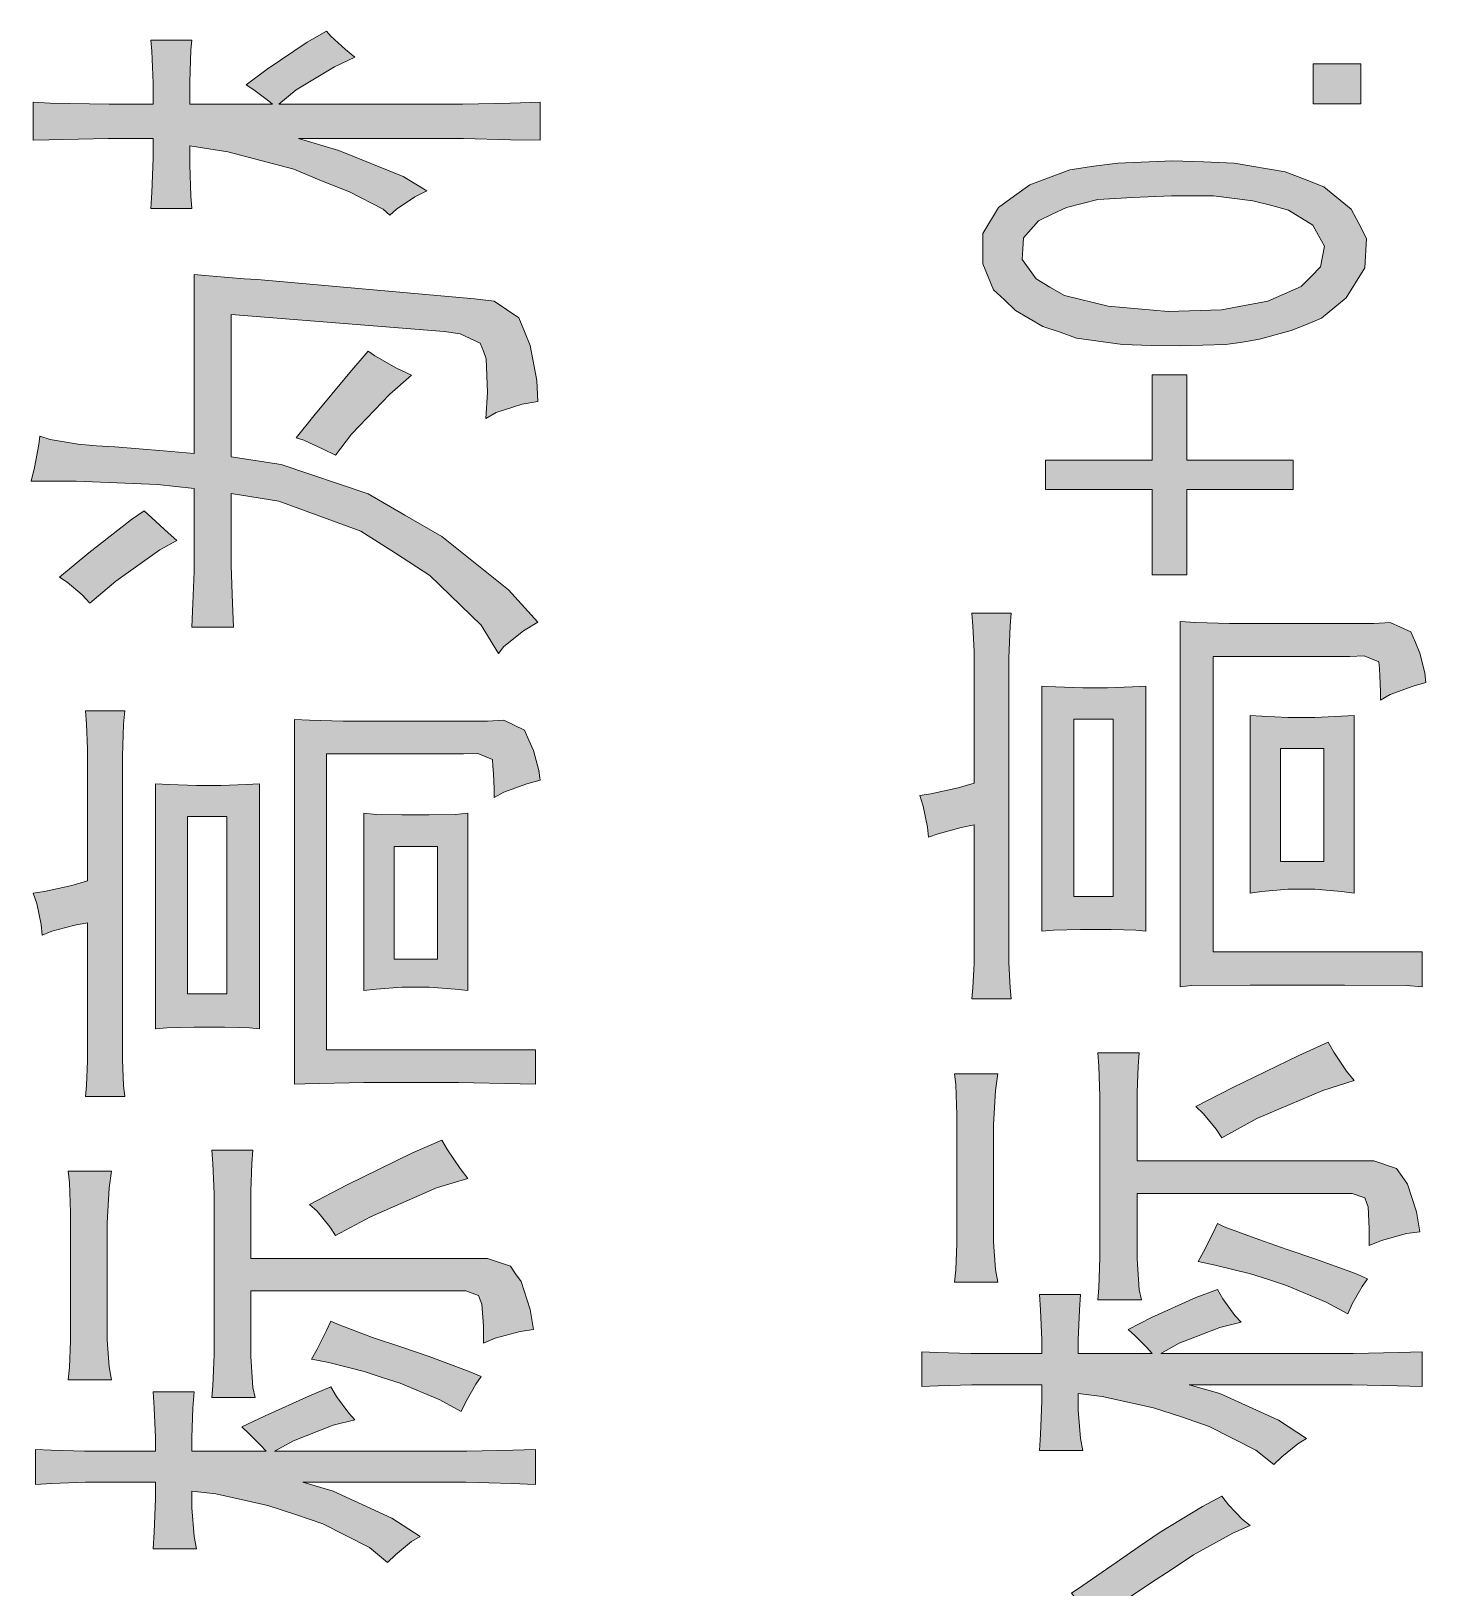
# Model space of a CAD drawing. Header units: millimetres. Extents: x 388 to 64525, y 87 to 607.
# Drawn here: x 64445.73 to 64454.75, y 539.06 to 549.12 of the extents above; entities that cross this region are included whole.
import ezdxf

# ---------------------------------------------------------------- set-up
doc = ezdxf.new("R2010")
doc.units = ezdxf.units.MM

msp = doc.modelspace()

# ---------------------------------------------------------------- hatches: boundary and pattern name
h = msp.add_hatch(color=0)
h.dxf.hatch_style = 2
h.paths.add_polyline_path([(64446.521, 548.424), (64446.231, 548.424), (64445.848, 548.416), (64445.747, 548.413), (64445.747, 548.66), (64445.855, 548.653), (64446.238, 548.646), (64446.521, 548.646), (64446.521, 548.782), (64446.514, 548.99), (64446.507, 549.061), (64446.772, 549.061), (64446.765, 548.997), (64446.758, 548.789), (64446.758, 548.646), (64447.292, 548.646), (64447.259, 548.674), (64447.173, 548.739), (64447.123, 548.771), (64447.259, 548.872), (64447.517, 549.047), (64447.643, 549.119), (64447.671, 549.087), (64447.765, 549.001), (64447.825, 548.95), (64447.693, 548.889), (64447.446, 548.739), (64447.335, 548.646), (64448.402, 548.646), (64448.521, 548.646), (64448.832, 548.653), (64449.022, 548.66), (64449.022, 548.413), (64448.832, 548.416), (64448.528, 548.424), (64448.417, 548.424), (64447.46, 548.424), (64447.722, 548.348), (64448.137, 548.18), (64448.291, 548.087), (64448.212, 548.047), (64448.094, 547.969), (64448.051, 547.929), (64448.008, 547.969), (64447.79, 548.08), (64447.61, 548.151), (64447.431, 548.227), (64447.005, 548.338), (64446.758, 548.377), (64446.758, 548.255), (64446.765, 548.051), (64446.772, 547.972), (64446.507, 547.972), (64446.514, 548.076), (64446.521, 548.298)])
h = msp.add_hatch(color=0)
h.dxf.hatch_style = 2
h.paths.add_polyline_path([(64454.328, 548.907), (64454.328, 548.649), (64454.02, 548.649), (64454.02, 548.907)])
h = msp.add_hatch(color=0)
h.paths.add_polyline_path([(64452.974, 547.087), (64452.788, 547.094), (64452.49, 547.134), (64452.383, 547.173), (64452.272, 547.209), (64452.096, 547.313), (64452.025, 547.381), (64451.953, 547.446), (64451.885, 547.614), (64451.885, 547.711), (64451.885, 547.811), (64451.985, 547.979), (64452.089, 548.055), (64452.189, 548.126), (64452.447, 548.223), (64452.602, 548.245), (64452.756, 548.266), (64453.11, 548.28), (64453.311, 548.273), (64453.508, 548.266), (64453.838, 548.209), (64453.963, 548.162), (64454.088, 548.112), (64454.264, 547.969), (64454.314, 547.875), (64454.364, 547.779), (64454.354, 547.589), (64454.293, 547.492), (64454.232, 547.395), (64454.074, 547.263), (64453.977, 547.223), (64453.877, 547.184), (64453.673, 547.127), (64453.562, 547.109), (64453.454, 547.094), (64453.157, 547.084)])
h.paths.add_polyline_path([(64452.888, 547.324), (64453.082, 547.306), (64453.426, 547.317), (64453.576, 547.345), (64453.727, 547.374), (64453.942, 547.467), (64454.006, 547.532), (64454.067, 547.596), (64454.092, 547.729), (64454.053, 547.797), (64454.017, 547.865), (64453.859, 547.961), (64453.744, 547.994), (64453.63, 548.022), (64453.375, 548.055), (64453.239, 548.055), (64453.103, 548.055), (64452.852, 548.044), (64452.741, 548.037), (64452.627, 548.03), (64452.426, 547.979), (64452.333, 547.936), (64452.243, 547.893), (64452.146, 547.782), (64452.143, 547.711), (64452.139, 547.643), (64452.229, 547.517), (64452.318, 547.463), (64452.412, 547.41), (64452.695, 547.342)])
h = msp.add_hatch(color=0)
h.dxf.hatch_style = 2
h.paths.add_polyline_path([(64445.79, 546.5), (64445.855, 546.478), (64446.038, 546.449), (64446.156, 546.439), (64446.274, 546.432), (64446.589, 546.406), (64446.786, 546.389), (64446.786, 547.546), (64446.908, 547.535), (64447.109, 547.517), (64447.195, 547.514), (64448.599, 547.388), (64448.725, 547.374), (64448.886, 547.266), (64448.922, 547.177), (64448.958, 547.087), (64449.001, 546.861), (64449.008, 546.725), (64448.907, 546.707), (64448.739, 546.654), (64448.671, 546.614), (64448.682, 546.783), (64448.675, 547.001), (64448.657, 547.051), (64448.635, 547.102), (64448.506, 547.162), (64448.402, 547.177), (64447.026, 547.288), (64447.026, 546.367), (64447.349, 546.317), (64447.911, 546.127), (64448.148, 545.991), (64448.388, 545.851), (64448.818, 545.507), (64449.008, 545.299), (64448.915, 545.242), (64448.789, 545.142), (64448.753, 545.095), (64448.642, 545.278), (64448.309, 545.6), (64448.087, 545.744), (64447.865, 545.887), (64447.335, 546.08), (64447.026, 546.131), (64447.026, 545.762), (64447.026, 545.665), (64447.034, 545.418), (64447.041, 545.267), (64446.772, 545.267), (64446.779, 545.418), (64446.786, 545.625), (64446.786, 545.683), (64446.786, 546.163), (64446.55, 546.188), (64446.023, 546.209), (64445.733, 546.209), (64445.754, 546.299), (64445.783, 546.446)])
h = msp.add_hatch(color=0)
h.dxf.hatch_style = 2
h.paths.add_polyline_path([(64447.446, 546.489), (64447.56, 546.632), (64447.793, 546.912), (64447.911, 547.051), (64447.954, 547.019), (64448.094, 546.94), (64448.191, 546.894), (64448.051, 546.772), (64447.804, 546.514), (64447.7, 546.378), (64447.621, 546.417), (64447.496, 546.475)])
h = msp.add_hatch(color=0)
h.dxf.hatch_style = 2
h.paths.add_polyline_path([(64453.203, 546.897), (64453.203, 546.346), (64453.891, 546.346), (64453.891, 546.156), (64453.203, 546.156), (64453.203, 545.604), (64452.978, 545.604), (64452.978, 546.156), (64452.29, 546.156), (64452.29, 546.346), (64452.978, 546.346), (64452.978, 546.897)])
h = msp.add_hatch(color=0)
h.dxf.hatch_style = 2
h.paths.add_polyline_path([(64446.113, 545.421), (64446.063, 545.475), (64445.966, 545.557), (64445.916, 545.59), (64446.106, 545.747), (64446.382, 545.962), (64446.464, 546.019), (64446.514, 545.973), (64446.618, 545.876), (64446.675, 545.826), (64446.564, 545.765), (64446.281, 545.564)])
h = msp.add_hatch(color=0)
h.dxf.hatch_style = 2
h.paths.add_polyline_path([(64451.813, 542.863), (64451.82, 542.935), (64451.828, 543.092), (64451.828, 543.178), (64451.828, 543.988), (64451.745, 543.97), (64451.595, 543.931), (64451.534, 543.909), (64451.527, 543.974), (64451.498, 544.11), (64451.476, 544.178), (64451.548, 544.189), (64451.724, 544.228), (64451.828, 544.257), (64451.828, 545.031), (64451.828, 545.109), (64451.82, 545.274), (64451.813, 545.357), (64452.068, 545.357), (64452.06, 545.274), (64452.053, 545.066), (64452.053, 544.941), (64452.053, 543.189), (64452.053, 543.099), (64452.06, 542.935), (64452.068, 542.863)])
h = msp.add_hatch(color=0)
h.dxf.hatch_style = 2
h.paths.add_polyline_path([(64454.411, 545.289), (64454.518, 545.296), (64454.651, 545.235), (64454.68, 545.167), (64454.708, 545.099), (64454.741, 544.97), (64454.748, 544.909), (64454.665, 544.884), (64454.518, 544.83), (64454.454, 544.794), (64454.454, 544.851), (64454.45, 544.952), (64454.447, 544.998), (64454.443, 545.041), (64454.35, 545.081), (64454.257, 545.077), (64453.372, 545.077), (64453.372, 543.167), (64454.723, 543.167), (64454.723, 542.942), (64454.622, 542.949), (64454.221, 542.952), (64453.92, 542.952), (64453.612, 542.952), (64453.232, 542.949), (64453.16, 542.942), (64453.16, 545.303), (64453.261, 545.296), (64453.479, 545.289), (64453.598, 545.289)])
h = msp.add_hatch(color=0)
h.paths.add_polyline_path([(64452.265, 544.884), (64452.354, 544.88), (64452.53, 544.873), (64452.616, 544.873), (64452.691, 544.873), (64452.852, 544.88), (64452.938, 544.884), (64452.938, 543.3), (64452.874, 543.307), (64452.713, 543.311), (64452.616, 543.311), (64452.516, 543.311), (64452.34, 543.307), (64452.265, 543.3)])
h.paths.add_polyline_path([(64452.727, 544.672), (64452.473, 544.672), (64452.473, 543.526), (64452.727, 543.526)])
h = msp.add_hatch(color=0)
h.dxf.hatch_style = 2
h.paths.add_polyline_path([(64446.084, 542.232), (64446.091, 542.304), (64446.098, 542.462), (64446.098, 542.548), (64446.098, 543.354), (64446.016, 543.339), (64445.866, 543.3), (64445.805, 543.275), (64445.797, 543.343), (64445.769, 543.479), (64445.747, 543.547), (64445.819, 543.558), (64445.995, 543.597), (64446.098, 543.626), (64446.098, 544.4), (64446.098, 544.479), (64446.091, 544.64), (64446.084, 544.726), (64446.339, 544.726), (64446.331, 544.64), (64446.324, 544.432), (64446.324, 544.31), (64446.324, 542.558), (64446.324, 542.469), (64446.331, 542.304), (64446.339, 542.232)])
h = msp.add_hatch(color=0)
h.dxf.hatch_style = 2
h.paths.add_polyline_path([(64448.682, 544.658), (64448.789, 544.665), (64448.922, 544.601), (64448.95, 544.536), (64448.979, 544.468), (64449.015, 544.339), (64449.022, 544.278), (64448.936, 544.253), (64448.789, 544.199), (64448.725, 544.164), (64448.725, 544.221), (64448.721, 544.321), (64448.718, 544.368), (64448.714, 544.411), (64448.621, 544.45), (64448.528, 544.447), (64447.643, 544.447), (64447.643, 542.533), (64448.993, 542.533), (64448.993, 542.311), (64448.893, 542.315), (64448.495, 542.322), (64448.191, 542.322), (64447.883, 542.322), (64447.503, 542.315), (64447.435, 542.311), (64447.435, 544.669), (64447.532, 544.665), (64447.75, 544.658), (64447.868, 544.658)])
h = msp.add_hatch(color=0)
h.paths.add_polyline_path([(64453.612, 544.694), (64453.687, 544.69), (64453.856, 544.683), (64453.949, 544.683), (64454.031, 544.683), (64454.203, 544.69), (64454.285, 544.694), (64454.285, 543.547), (64454.203, 543.558), (64454.031, 543.572), (64453.949, 543.572), (64453.856, 543.572), (64453.687, 543.558), (64453.612, 543.547)])
h.paths.add_polyline_path([(64454.088, 544.482), (64453.809, 544.482), (64453.809, 543.751), (64454.088, 543.751)])
h = msp.add_hatch(color=0)
h.paths.add_polyline_path([(64446.536, 544.253), (64446.625, 544.25), (64446.801, 544.242), (64446.887, 544.242), (64446.962, 544.242), (64447.123, 544.25), (64447.209, 544.253), (64447.209, 542.669), (64447.145, 542.677), (64446.983, 542.68), (64446.887, 542.68), (64446.786, 542.68), (64446.611, 542.677), (64446.536, 542.669)])
h.paths.add_polyline_path([(64446.998, 544.042), (64446.743, 544.042), (64446.743, 542.895), (64446.998, 542.895)])
h = msp.add_hatch(color=0)
h.paths.add_polyline_path([(64447.883, 544.063), (64447.962, 544.056), (64448.13, 544.052), (64448.22, 544.052), (64448.306, 544.052), (64448.474, 544.056), (64448.556, 544.063), (64448.556, 542.917), (64448.474, 542.927), (64448.306, 542.938), (64448.22, 542.938), (64448.13, 542.938), (64447.962, 542.927), (64447.883, 542.917)])
h.paths.add_polyline_path([(64448.359, 543.848), (64448.08, 543.848), (64448.08, 543.121), (64448.359, 543.121)])
h = msp.add_hatch(color=0)
h.dxf.hatch_style = 2
h.paths.add_polyline_path([(64453.261, 542.168), (64453.501, 542.29), (64453.927, 542.497), (64454.117, 542.583), (64454.153, 542.519), (64454.235, 542.397), (64454.285, 542.336), (64454.081, 542.272), (64453.655, 542.089), (64453.429, 541.964), (64453.393, 542.021), (64453.311, 542.121)])
h = msp.add_hatch(color=0)
h.dxf.hatch_style = 2
h.paths.add_polyline_path([(64452.641, 542.121), (64452.641, 542.232), (64452.634, 542.429), (64452.627, 542.515), (64452.895, 542.515), (64452.888, 542.429), (64452.881, 542.257), (64452.881, 542.168), (64452.881, 541.817), (64454.3, 541.817), (64454.411, 541.817), (64454.558, 541.767), (64454.594, 541.716), (64454.629, 541.666), (64454.687, 541.487), (64454.708, 541.358), (64454.622, 541.347), (64454.461, 541.301), (64454.382, 541.268), (64454.382, 541.38), (64454.375, 541.519), (64454.364, 541.548), (64454.354, 541.577), (64454.271, 541.605), (64454.203, 541.605), (64452.881, 541.605), (64452.881, 541.322), (64452.881, 541.183), (64452.895, 540.982), (64452.91, 540.917), (64452.627, 540.917), (64452.634, 540.993), (64452.641, 541.193), (64452.641, 541.322)])
h = msp.add_hatch(color=0)
h.dxf.hatch_style = 2
h.paths.add_polyline_path([(64451.717, 541.999), (64451.717, 542.114), (64451.709, 542.308), (64451.702, 542.379), (64451.982, 542.379), (64451.967, 542.272), (64451.953, 542.05), (64451.953, 541.931), (64451.953, 541.38), (64451.953, 541.29), (64451.967, 541.114), (64451.982, 541.032), (64451.702, 541.032), (64451.709, 541.111), (64451.717, 541.283), (64451.717, 541.38)])
h = msp.add_hatch(color=0)
h.dxf.hatch_style = 2
h.paths.add_polyline_path([(64446.915, 541.491), (64446.915, 541.602), (64446.908, 541.799), (64446.901, 541.885), (64447.166, 541.885), (64447.159, 541.799), (64447.152, 541.623), (64447.152, 541.534), (64447.152, 541.186), (64448.571, 541.186), (64448.682, 541.186), (64448.832, 541.136), (64448.864, 541.086), (64448.9, 541.036), (64448.958, 540.856), (64448.979, 540.727), (64448.893, 540.713), (64448.732, 540.67), (64448.657, 540.638), (64448.657, 540.749), (64448.646, 540.889), (64448.635, 540.917), (64448.624, 540.946), (64448.542, 540.975), (64448.474, 540.975), (64447.152, 540.975), (64447.152, 540.692), (64447.152, 540.552), (64447.166, 540.351), (64447.18, 540.287), (64446.901, 540.287), (64446.908, 540.362), (64446.915, 540.563), (64446.915, 540.692)])
h = msp.add_hatch(color=0)
h.dxf.hatch_style = 2
h.paths.add_polyline_path([(64447.532, 541.534), (64447.772, 541.659), (64448.198, 541.867), (64448.388, 541.949), (64448.424, 541.888), (64448.506, 541.767), (64448.556, 541.702), (64448.352, 541.641), (64447.926, 541.455), (64447.7, 541.333), (64447.664, 541.39), (64447.582, 541.491)])
h = msp.add_hatch(color=0)
h.dxf.hatch_style = 2
h.paths.add_polyline_path([(64445.987, 541.365), (64445.987, 541.483), (64445.98, 541.677), (64445.973, 541.749), (64446.253, 541.749), (64446.238, 541.641), (64446.224, 541.415), (64446.224, 541.301), (64446.224, 540.749), (64446.224, 540.659), (64446.238, 540.484), (64446.253, 540.401), (64445.973, 540.401), (64445.98, 540.48), (64445.987, 540.652), (64445.987, 540.749)])
h = msp.add_hatch(color=0)
h.dxf.hatch_style = 2
h.paths.add_polyline_path([(64453.401, 541.412), (64453.444, 541.39), (64453.669, 541.308), (64453.852, 541.243), (64454.031, 541.183), (64454.293, 541.089), (64454.371, 541.054), (64454.336, 541.003), (64454.271, 540.892), (64454.243, 540.828), (64454.103, 540.903), (64453.848, 541.011), (64453.73, 541.05), (64453.615, 541.086), (64453.386, 541.143), (64453.275, 541.165), (64453.311, 541.229), (64453.372, 541.351)])
h = msp.add_hatch(color=0)
h.dxf.hatch_style = 2
h.paths.add_polyline_path([(64451.924, 540.369), (64451.813, 540.369), (64451.595, 540.362), (64451.491, 540.358), (64451.491, 540.581), (64451.588, 540.577), (64451.806, 540.57), (64451.924, 540.57), (64452.265, 540.57), (64452.265, 540.659), (64452.258, 540.853), (64452.25, 540.953), (64452.516, 540.953), (64452.508, 540.853), (64452.501, 540.659), (64452.501, 540.57), (64452.978, 540.57), (64452.945, 540.609), (64452.867, 540.688), (64452.824, 540.727), (64452.974, 540.803), (64453.261, 540.932), (64453.401, 540.985), (64453.436, 540.925), (64453.512, 540.817), (64453.555, 540.774), (64453.415, 540.738), (64453.153, 540.638), (64453.035, 540.57), (64454.131, 540.57), (64454.278, 540.57), (64454.572, 540.577), (64454.723, 540.581), (64454.723, 540.358), (64454.565, 540.362), (64454.271, 540.369), (64454.131, 540.369), (64453.218, 540.369), (64453.415, 540.312), (64453.795, 540.14), (64453.977, 540.022), (64453.92, 539.986), (64453.816, 539.903), (64453.766, 539.853), (64453.648, 539.946), (64453.347, 540.1), (64453.168, 540.161), (64452.988, 540.219), (64452.655, 540.294), (64452.501, 540.312), (64452.501, 540.204), (64452.516, 540.022), (64452.53, 539.943), (64452.25, 539.943), (64452.258, 540.047), (64452.265, 540.262), (64452.265, 540.369)])
h = msp.add_hatch(color=0)
h.dxf.hatch_style = 2
h.paths.add_polyline_path([(64447.671, 540.781), (64447.714, 540.76), (64447.94, 540.674), (64448.123, 540.613), (64448.306, 540.552), (64448.564, 540.455), (64448.642, 540.423), (64448.607, 540.373), (64448.542, 540.258), (64448.513, 540.197), (64448.374, 540.272), (64448.119, 540.38), (64448.001, 540.416), (64447.886, 540.455), (64447.657, 540.512), (64447.546, 540.534), (64447.582, 540.598), (64447.643, 540.72)])
h = msp.add_hatch(color=0)
h.dxf.hatch_style = 2
h.paths.add_polyline_path([(64446.199, 539.739), (64446.084, 539.739), (64445.866, 539.731), (64445.762, 539.724), (64445.762, 539.95), (64445.862, 539.946), (64446.077, 539.939), (64446.199, 539.939), (64446.536, 539.939), (64446.536, 540.029), (64446.528, 540.219), (64446.521, 540.323), (64446.786, 540.323), (64446.779, 540.219), (64446.772, 540.029), (64446.772, 539.939), (64447.252, 539.939), (64447.216, 539.979), (64447.138, 540.057), (64447.095, 540.097), (64447.245, 540.169), (64447.532, 540.298), (64447.671, 540.355), (64447.707, 540.294), (64447.786, 540.186), (64447.825, 540.143), (64447.686, 540.108), (64447.428, 540.007), (64447.306, 539.939), (64448.402, 539.939), (64448.549, 539.939), (64448.847, 539.946), (64448.993, 539.95), (64448.993, 539.724), (64448.839, 539.731), (64448.542, 539.739), (64448.402, 539.739), (64447.489, 539.739), (64447.686, 539.681), (64448.065, 539.506), (64448.248, 539.387), (64448.191, 539.355), (64448.087, 539.269), (64448.037, 539.219), (64447.919, 539.316), (64447.618, 539.47), (64447.442, 539.531), (64447.263, 539.588), (64446.926, 539.663), (64446.772, 539.681), (64446.772, 539.574), (64446.786, 539.387), (64446.801, 539.309), (64446.521, 539.309), (64446.528, 539.416), (64446.536, 539.631), (64446.536, 539.739)])
h = msp.add_hatch(color=0)
h.dxf.hatch_style = 2
h.paths.add_polyline_path([(64452.458, 539.022), (64452.53, 539.072), (64452.745, 539.219), (64452.888, 539.319), (64453.031, 539.416), (64453.304, 539.581), (64453.429, 539.649), (64453.472, 539.592), (64453.562, 539.499), (64453.612, 539.459), (64453.501, 539.409), (64453.246, 539.269), (64453.107, 539.176), (64452.967, 539.086), (64452.727, 538.925), (64452.627, 538.85), (64452.587, 538.886), (64452.501, 538.968)])

# ---------------------------------------------------------------- linework, layer by layer
at = {"color": 0, "lineweight": 0}
for points in [[(64446.521, 548.424), (64446.231, 548.424), (64445.848, 548.416), (64445.747, 548.413), (64445.747, 548.66), (64445.855, 548.653), (64446.238, 548.646), (64446.521, 548.646), (64446.521, 548.782), (64446.514, 548.99), (64446.507, 549.061), (64446.772, 549.061), (64446.765, 548.997), (64446.758, 548.789), (64446.758, 548.646), (64447.292, 548.646), (64447.259, 548.674), (64447.173, 548.739), (64447.123, 548.771), (64447.259, 548.872), (64447.517, 549.047), (64447.643, 549.119), (64447.671, 549.087), (64447.765, 549.001), (64447.825, 548.95), (64447.693, 548.889), (64447.446, 548.739), (64447.335, 548.646), (64448.402, 548.646), (64448.521, 548.646), (64448.832, 548.653), (64449.022, 548.66), (64449.022, 548.413), (64448.832, 548.416), (64448.528, 548.424), (64448.417, 548.424), (64447.46, 548.424), (64447.722, 548.348), (64448.137, 548.18), (64448.291, 548.087), (64448.212, 548.047), (64448.094, 547.969), (64448.051, 547.929), (64448.008, 547.969), (64447.79, 548.08), (64447.61, 548.151), (64447.431, 548.227), (64447.005, 548.338), (64446.758, 548.377), (64446.758, 548.255), (64446.765, 548.051), (64446.772, 547.972), (64446.507, 547.972), (64446.514, 548.076), (64446.521, 548.298)], [(64454.328, 548.907), (64454.328, 548.649), (64454.02, 548.649), (64454.02, 548.907)], [(64452.974, 547.087), (64452.788, 547.094), (64452.49, 547.134), (64452.383, 547.173), (64452.272, 547.209), (64452.096, 547.313), (64452.025, 547.381), (64451.953, 547.446), (64451.885, 547.614), (64451.885, 547.711), (64451.885, 547.811), (64451.985, 547.979), (64452.089, 548.055), (64452.189, 548.126), (64452.447, 548.223), (64452.602, 548.245), (64452.756, 548.266), (64453.11, 548.28), (64453.311, 548.273), (64453.508, 548.266), (64453.838, 548.209), (64453.963, 548.162), (64454.088, 548.112), (64454.264, 547.969), (64454.314, 547.875), (64454.364, 547.779), (64454.354, 547.589), (64454.293, 547.492), (64454.232, 547.395), (64454.074, 547.263), (64453.977, 547.223), (64453.877, 547.184), (64453.673, 547.127), (64453.562, 547.109), (64453.454, 547.094), (64453.157, 547.084)], [(64452.888, 547.324), (64453.082, 547.306), (64453.426, 547.317), (64453.576, 547.345), (64453.727, 547.374), (64453.942, 547.467), (64454.006, 547.532), (64454.067, 547.596), (64454.092, 547.729), (64454.053, 547.797), (64454.017, 547.865), (64453.859, 547.961), (64453.744, 547.994), (64453.63, 548.022), (64453.375, 548.055), (64453.239, 548.055), (64453.103, 548.055), (64452.852, 548.044), (64452.741, 548.037), (64452.627, 548.03), (64452.426, 547.979), (64452.333, 547.936), (64452.243, 547.893), (64452.146, 547.782), (64452.143, 547.711), (64452.139, 547.643), (64452.229, 547.517), (64452.318, 547.463), (64452.412, 547.41), (64452.695, 547.342)], [(64445.79, 546.5), (64445.855, 546.478), (64446.038, 546.449), (64446.156, 546.439), (64446.274, 546.432), (64446.589, 546.406), (64446.786, 546.389), (64446.786, 547.546), (64446.908, 547.535), (64447.109, 547.517), (64447.195, 547.514), (64448.599, 547.388), (64448.725, 547.374), (64448.886, 547.266), (64448.922, 547.177), (64448.958, 547.087), (64449.001, 546.861), (64449.008, 546.725), (64448.907, 546.707), (64448.739, 546.654), (64448.671, 546.614), (64448.682, 546.783), (64448.675, 547.001), (64448.657, 547.051), (64448.635, 547.102), (64448.506, 547.162), (64448.402, 547.177), (64447.026, 547.288), (64447.026, 546.367), (64447.349, 546.317), (64447.911, 546.127), (64448.148, 545.991), (64448.388, 545.851), (64448.818, 545.507), (64449.008, 545.299), (64448.915, 545.242), (64448.789, 545.142), (64448.753, 545.095), (64448.642, 545.278), (64448.309, 545.6), (64448.087, 545.744), (64447.865, 545.887), (64447.335, 546.08), (64447.026, 546.131), (64447.026, 545.762), (64447.026, 545.665), (64447.034, 545.418), (64447.041, 545.267), (64446.772, 545.267), (64446.779, 545.418), (64446.786, 545.625), (64446.786, 545.683), (64446.786, 546.163), (64446.55, 546.188), (64446.023, 546.209), (64445.733, 546.209), (64445.754, 546.299), (64445.783, 546.446)], [(64447.446, 546.489), (64447.56, 546.632), (64447.793, 546.912), (64447.911, 547.051), (64447.954, 547.019), (64448.094, 546.94), (64448.191, 546.894), (64448.051, 546.772), (64447.804, 546.514), (64447.7, 546.378), (64447.621, 546.417), (64447.496, 546.475)], [(64453.203, 546.897), (64453.203, 546.346), (64453.891, 546.346), (64453.891, 546.156), (64453.203, 546.156), (64453.203, 545.604), (64452.978, 545.604), (64452.978, 546.156), (64452.29, 546.156), (64452.29, 546.346), (64452.978, 546.346), (64452.978, 546.897)], [(64446.113, 545.421), (64446.063, 545.475), (64445.966, 545.557), (64445.916, 545.59), (64446.106, 545.747), (64446.382, 545.962), (64446.464, 546.019), (64446.514, 545.973), (64446.618, 545.876), (64446.675, 545.826), (64446.564, 545.765), (64446.281, 545.564)], [(64451.813, 542.863), (64451.82, 542.935), (64451.828, 543.092), (64451.828, 543.178), (64451.828, 543.988), (64451.745, 543.97), (64451.595, 543.931), (64451.534, 543.909), (64451.527, 543.974), (64451.498, 544.11), (64451.476, 544.178), (64451.548, 544.189), (64451.724, 544.228), (64451.828, 544.257), (64451.828, 545.031), (64451.828, 545.109), (64451.82, 545.274), (64451.813, 545.357), (64452.068, 545.357), (64452.06, 545.274), (64452.053, 545.066), (64452.053, 544.941), (64452.053, 543.189), (64452.053, 543.099), (64452.06, 542.935), (64452.068, 542.863)], [(64454.411, 545.289), (64454.518, 545.296), (64454.651, 545.235), (64454.68, 545.167), (64454.708, 545.099), (64454.741, 544.97), (64454.748, 544.909), (64454.665, 544.884), (64454.518, 544.83), (64454.454, 544.794), (64454.454, 544.851), (64454.45, 544.952), (64454.447, 544.998), (64454.443, 545.041), (64454.35, 545.081), (64454.257, 545.077), (64453.372, 545.077), (64453.372, 543.167), (64454.723, 543.167), (64454.723, 542.942), (64454.622, 542.949), (64454.221, 542.952), (64453.92, 542.952), (64453.612, 542.952), (64453.232, 542.949), (64453.16, 542.942), (64453.16, 545.303), (64453.261, 545.296), (64453.479, 545.289), (64453.598, 545.289)], [(64452.265, 544.884), (64452.354, 544.88), (64452.53, 544.873), (64452.616, 544.873), (64452.691, 544.873), (64452.852, 544.88), (64452.938, 544.884), (64452.938, 543.3), (64452.874, 543.307), (64452.713, 543.311), (64452.616, 543.311), (64452.516, 543.311), (64452.34, 543.307), (64452.265, 543.3)], [(64446.084, 542.232), (64446.091, 542.304), (64446.098, 542.462), (64446.098, 542.548), (64446.098, 543.354), (64446.016, 543.339), (64445.866, 543.3), (64445.805, 543.275), (64445.797, 543.343), (64445.769, 543.479), (64445.747, 543.547), (64445.819, 543.558), (64445.995, 543.597), (64446.098, 543.626), (64446.098, 544.4), (64446.098, 544.479), (64446.091, 544.64), (64446.084, 544.726), (64446.339, 544.726), (64446.331, 544.64), (64446.324, 544.432), (64446.324, 544.31), (64446.324, 542.558), (64446.324, 542.469), (64446.331, 542.304), (64446.339, 542.232)], [(64448.682, 544.658), (64448.789, 544.665), (64448.922, 544.601), (64448.95, 544.536), (64448.979, 544.468), (64449.015, 544.339), (64449.022, 544.278), (64448.936, 544.253), (64448.789, 544.199), (64448.725, 544.164), (64448.725, 544.221), (64448.721, 544.321), (64448.718, 544.368), (64448.714, 544.411), (64448.621, 544.45), (64448.528, 544.447), (64447.643, 544.447), (64447.643, 542.533), (64448.993, 542.533), (64448.993, 542.311), (64448.893, 542.315), (64448.495, 542.322), (64448.191, 542.322), (64447.883, 542.322), (64447.503, 542.315), (64447.435, 542.311), (64447.435, 544.669), (64447.532, 544.665), (64447.75, 544.658), (64447.868, 544.658)], [(64452.727, 544.672), (64452.473, 544.672), (64452.473, 543.526), (64452.727, 543.526)], [(64453.612, 544.694), (64453.687, 544.69), (64453.856, 544.683), (64453.949, 544.683), (64454.031, 544.683), (64454.203, 544.69), (64454.285, 544.694), (64454.285, 543.547), (64454.203, 543.558), (64454.031, 543.572), (64453.949, 543.572), (64453.856, 543.572), (64453.687, 543.558), (64453.612, 543.547)], [(64454.088, 544.482), (64453.809, 544.482), (64453.809, 543.751), (64454.088, 543.751)], [(64446.536, 544.253), (64446.625, 544.25), (64446.801, 544.242), (64446.887, 544.242), (64446.962, 544.242), (64447.123, 544.25), (64447.209, 544.253), (64447.209, 542.669), (64447.145, 542.677), (64446.983, 542.68), (64446.887, 542.68), (64446.786, 542.68), (64446.611, 542.677), (64446.536, 542.669)], [(64446.998, 544.042), (64446.743, 544.042), (64446.743, 542.895), (64446.998, 542.895)], [(64447.883, 544.063), (64447.962, 544.056), (64448.13, 544.052), (64448.22, 544.052), (64448.306, 544.052), (64448.474, 544.056), (64448.556, 544.063), (64448.556, 542.917), (64448.474, 542.927), (64448.306, 542.938), (64448.22, 542.938), (64448.13, 542.938), (64447.962, 542.927), (64447.883, 542.917)], [(64448.359, 543.848), (64448.08, 543.848), (64448.08, 543.121), (64448.359, 543.121)], [(64453.261, 542.168), (64453.501, 542.29), (64453.927, 542.497), (64454.117, 542.583), (64454.153, 542.519), (64454.235, 542.397), (64454.285, 542.336), (64454.081, 542.272), (64453.655, 542.089), (64453.429, 541.964), (64453.393, 542.021), (64453.311, 542.121)], [(64452.641, 542.121), (64452.641, 542.232), (64452.634, 542.429), (64452.627, 542.515), (64452.895, 542.515), (64452.888, 542.429), (64452.881, 542.257), (64452.881, 542.168), (64452.881, 541.817), (64454.3, 541.817), (64454.411, 541.817), (64454.558, 541.767), (64454.594, 541.716), (64454.629, 541.666), (64454.687, 541.487), (64454.708, 541.358), (64454.622, 541.347), (64454.461, 541.301), (64454.382, 541.268), (64454.382, 541.38), (64454.375, 541.519), (64454.364, 541.548), (64454.354, 541.577), (64454.271, 541.605), (64454.203, 541.605), (64452.881, 541.605), (64452.881, 541.322), (64452.881, 541.183), (64452.895, 540.982), (64452.91, 540.917), (64452.627, 540.917), (64452.634, 540.993), (64452.641, 541.193), (64452.641, 541.322)], [(64451.717, 541.999), (64451.717, 542.114), (64451.709, 542.308), (64451.702, 542.379), (64451.982, 542.379), (64451.967, 542.272), (64451.953, 542.05), (64451.953, 541.931), (64451.953, 541.38), (64451.953, 541.29), (64451.967, 541.114), (64451.982, 541.032), (64451.702, 541.032), (64451.709, 541.111), (64451.717, 541.283), (64451.717, 541.38)], [(64446.915, 541.491), (64446.915, 541.602), (64446.908, 541.799), (64446.901, 541.885), (64447.166, 541.885), (64447.159, 541.799), (64447.152, 541.623), (64447.152, 541.534), (64447.152, 541.186), (64448.571, 541.186), (64448.682, 541.186), (64448.832, 541.136), (64448.864, 541.086), (64448.9, 541.036), (64448.958, 540.856), (64448.979, 540.727), (64448.893, 540.713), (64448.732, 540.67), (64448.657, 540.638), (64448.657, 540.749), (64448.646, 540.889), (64448.635, 540.917), (64448.624, 540.946), (64448.542, 540.975), (64448.474, 540.975), (64447.152, 540.975), (64447.152, 540.692), (64447.152, 540.552), (64447.166, 540.351), (64447.18, 540.287), (64446.901, 540.287), (64446.908, 540.362), (64446.915, 540.563), (64446.915, 540.692)], [(64447.532, 541.534), (64447.772, 541.659), (64448.198, 541.867), (64448.388, 541.949), (64448.424, 541.888), (64448.506, 541.767), (64448.556, 541.702), (64448.352, 541.641), (64447.926, 541.455), (64447.7, 541.333), (64447.664, 541.39), (64447.582, 541.491)], [(64445.987, 541.365), (64445.987, 541.483), (64445.98, 541.677), (64445.973, 541.749), (64446.253, 541.749), (64446.238, 541.641), (64446.224, 541.415), (64446.224, 541.301), (64446.224, 540.749), (64446.224, 540.659), (64446.238, 540.484), (64446.253, 540.401), (64445.973, 540.401), (64445.98, 540.48), (64445.987, 540.652), (64445.987, 540.749)], [(64453.401, 541.412), (64453.444, 541.39), (64453.669, 541.308), (64453.852, 541.243), (64454.031, 541.183), (64454.293, 541.089), (64454.371, 541.054), (64454.336, 541.003), (64454.271, 540.892), (64454.243, 540.828), (64454.103, 540.903), (64453.848, 541.011), (64453.73, 541.05), (64453.615, 541.086), (64453.386, 541.143), (64453.275, 541.165), (64453.311, 541.229), (64453.372, 541.351)], [(64451.924, 540.369), (64451.813, 540.369), (64451.595, 540.362), (64451.491, 540.358), (64451.491, 540.581), (64451.588, 540.577), (64451.806, 540.57), (64451.924, 540.57), (64452.265, 540.57), (64452.265, 540.659), (64452.258, 540.853), (64452.25, 540.953), (64452.516, 540.953), (64452.508, 540.853), (64452.501, 540.659), (64452.501, 540.57), (64452.978, 540.57), (64452.945, 540.609), (64452.867, 540.688), (64452.824, 540.727), (64452.974, 540.803), (64453.261, 540.932), (64453.401, 540.985), (64453.436, 540.925), (64453.512, 540.817), (64453.555, 540.774), (64453.415, 540.738), (64453.153, 540.638), (64453.035, 540.57), (64454.131, 540.57), (64454.278, 540.57), (64454.572, 540.577), (64454.723, 540.581), (64454.723, 540.358), (64454.565, 540.362), (64454.271, 540.369), (64454.131, 540.369), (64453.218, 540.369), (64453.415, 540.312), (64453.795, 540.14), (64453.977, 540.022), (64453.92, 539.986), (64453.816, 539.903), (64453.766, 539.853), (64453.648, 539.946), (64453.347, 540.1), (64453.168, 540.161), (64452.988, 540.219), (64452.655, 540.294), (64452.501, 540.312), (64452.501, 540.204), (64452.516, 540.022), (64452.53, 539.943), (64452.25, 539.943), (64452.258, 540.047), (64452.265, 540.262), (64452.265, 540.369)], [(64447.671, 540.781), (64447.714, 540.76), (64447.94, 540.674), (64448.123, 540.613), (64448.306, 540.552), (64448.564, 540.455), (64448.642, 540.423), (64448.607, 540.373), (64448.542, 540.258), (64448.513, 540.197), (64448.374, 540.272), (64448.119, 540.38), (64448.001, 540.416), (64447.886, 540.455), (64447.657, 540.512), (64447.546, 540.534), (64447.582, 540.598), (64447.643, 540.72)], [(64446.199, 539.739), (64446.084, 539.739), (64445.866, 539.731), (64445.762, 539.724), (64445.762, 539.95), (64445.862, 539.946), (64446.077, 539.939), (64446.199, 539.939), (64446.536, 539.939), (64446.536, 540.029), (64446.528, 540.219), (64446.521, 540.323), (64446.786, 540.323), (64446.779, 540.219), (64446.772, 540.029), (64446.772, 539.939), (64447.252, 539.939), (64447.216, 539.979), (64447.138, 540.057), (64447.095, 540.097), (64447.245, 540.169), (64447.532, 540.298), (64447.671, 540.355), (64447.707, 540.294), (64447.786, 540.186), (64447.825, 540.143), (64447.686, 540.108), (64447.428, 540.007), (64447.306, 539.939), (64448.402, 539.939), (64448.549, 539.939), (64448.847, 539.946), (64448.993, 539.95), (64448.993, 539.724), (64448.839, 539.731), (64448.542, 539.739), (64448.402, 539.739), (64447.489, 539.739), (64447.686, 539.681), (64448.065, 539.506), (64448.248, 539.387), (64448.191, 539.355), (64448.087, 539.269), (64448.037, 539.219), (64447.919, 539.316), (64447.618, 539.47), (64447.442, 539.531), (64447.263, 539.588), (64446.926, 539.663), (64446.772, 539.681), (64446.772, 539.574), (64446.786, 539.387), (64446.801, 539.309), (64446.521, 539.309), (64446.528, 539.416), (64446.536, 539.631), (64446.536, 539.739)], [(64452.458, 539.022), (64452.53, 539.072), (64452.745, 539.219), (64452.888, 539.319), (64453.031, 539.416), (64453.304, 539.581), (64453.429, 539.649), (64453.472, 539.592), (64453.562, 539.499), (64453.612, 539.459), (64453.501, 539.409), (64453.246, 539.269), (64453.107, 539.176), (64452.967, 539.086), (64452.727, 538.925), (64452.627, 538.85), (64452.587, 538.886), (64452.501, 538.968)]]:
    msp.add_lwpolyline(points, close=True, dxfattribs=at)

doc.saveas('drawing.dxf')
